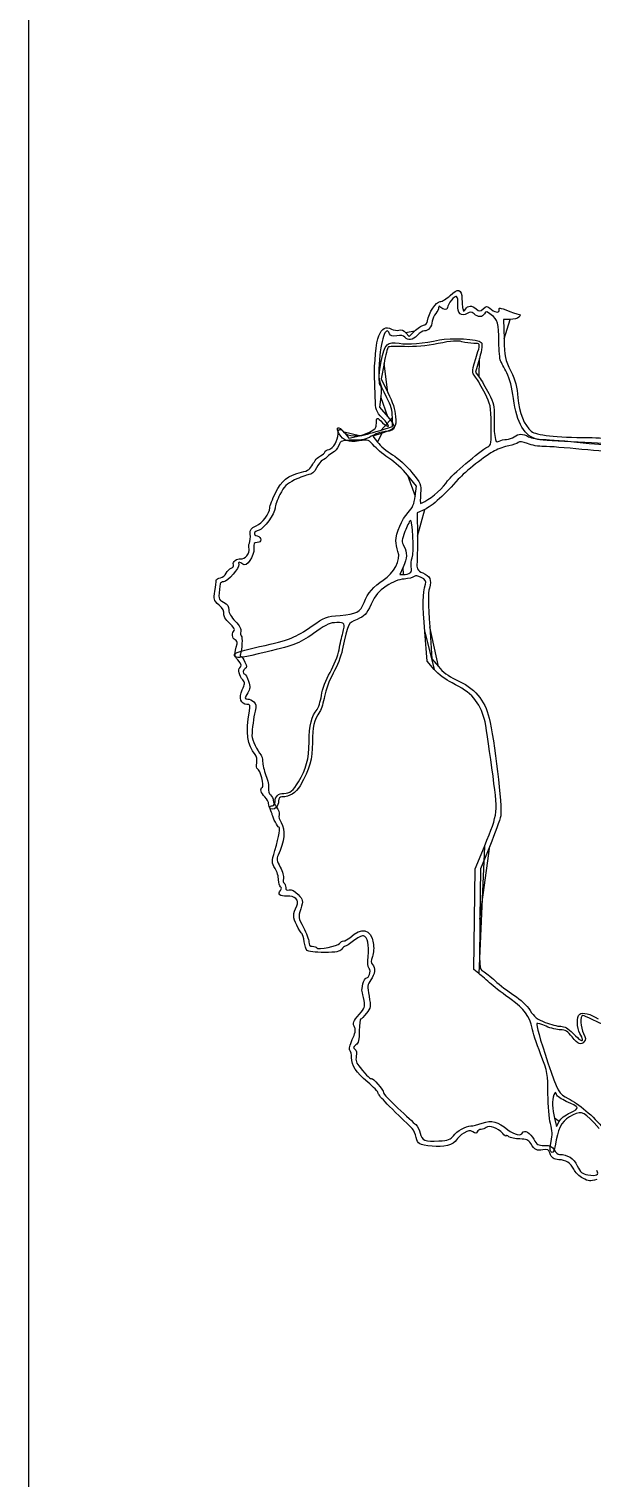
# Model space of a CAD drawing. Extents: x 0 to 210, y 0 to 297.
# Drawn here: x 0.1 to 41.9, y 63.7 to 171.1 of the extents above; entities that cross this region are included whole.
import ezdxf

# ---------------------------------------------------------------- set-up
doc = ezdxf.new("R2010")
doc.units = 0
doc.layers.get('0').update_dxf_attribs({"linetype": 'CONTINUOUS'})

msp = doc.modelspace()

# ---------------------------------------------------------------- linework, layer by layer
at = {"color": 7}
for points in [[(0.141111, 296.858883), (209.858887, 296.858883), (209.858887, 0.141106), (0.141111, 0.141106), (0.141111, 296.858883)], [(35.783853, 149.547431), (35.296795, 149.547431), (35.338097, 148.098732)], [(28.054535, 148.558325), (28.29751, 148.289829), (28.702206, 148.675617)], [(26.444299, 146.281221), (26.226754, 145.152751), (26.737366, 144.123451)], [(33.510029, 146.64848), (33.230397, 145.629202), (33.504061, 145.259059)], [(26.208116, 143.806989), (26.11844, 143.034332), (26.715812, 142.335098)], [(26.242419, 141.348758), (27.065544, 141.616675), (27.06528, 142.28957)], [(23.483291, 141.193813), (23.846575, 140.758664), (24.632935, 140.919746)], [(26.309362, 141.125843), (25.619033, 140.90065), (25.965095, 140.44693)], [(28.759018, 136.453092), (28.861905, 137.205428), (28.1942, 138.007849)], [(29.462165, 135.46724), (28.908408, 135.217537), (28.914348, 133.492716)], [(29.477731, 136.068673), (29.477724, 136.068673)], [(27.85929, 131.208224), (27.605221, 130.648499), (27.895107, 130.650475)], [(28.367443, 130.768043), (28.367443, 130.768083)], [(29.829186, 126.77111), (29.991837, 124.40831), (30.471265, 123.829686)], [(30.16844, 123.621732), (29.649589, 124.231529), (29.470273, 126.419353)], [(34.283397, 110.548215), (33.592982, 108.852132), (33.548442, 105.140237)], [(33.458162, 101.114409), (33.10231, 101.410312), (33.15408, 105.131255), (33.205849, 108.852198), (33.880635, 110.518622)], [(41.152765, 96.241869), (41.152762, 96.241908)], [(39.070285, 90.389113), (39.222037, 89.786455), (39.40928, 90.143822)], [(40.246807, 90.802467), (40.246807, 90.802467)]]:
    msp.add_lwpolyline(points, close=True, dxfattribs=at)
for points in [[(30.596436, 150.868249), (30.751354, 150.870356), (31.083144, 151.070803), (31.333747, 151.313697)], [(31.826772, 151.247531), (31.689828, 151.332162), (31.14824, 150.668829), (31.14824, 150.416453)], [(31.333747, 151.313697), (31.911854, 151.874028), (32.195724, 151.794573), (32.21831, 151.066115)], [(29.675194, 149.445495), (29.757877, 150.024303), (30.301752, 150.864259), (30.596436, 150.868249)], [(30.48974, 150.407642), (30.48974, 150.308314), (30.392835, 150.11997), (30.274398, 149.9891)], [(30.64778, 150.430202), (30.524861, 150.553118), (30.48974, 150.548113), (30.48974, 150.407642)], [(31.14824, 150.416453), (31.14824, 150.22425), (30.845412, 150.232573), (30.64778, 150.430202)], [(31.915476, 150.635983), (31.939063, 150.927606), (31.899146, 151.202806), (31.826772, 151.247531)], [(32.609099, 149.985794), (32.161334, 149.706156), (31.862896, 149.985913), (31.915476, 150.635983)], [(32.21831, 151.066115), (32.227358, 150.774097), (32.249589, 150.475915), (32.267698, 150.40348)], [(32.267698, 150.40348), (32.285806, 150.331045), (32.309832, 150.227332), (32.32109, 150.173005)], [(32.32109, 150.173005), (32.332351, 150.118679), (32.401964, 150.177878), (32.475797, 150.304705)], [(32.475797, 150.304705), (32.644614, 150.59455), (32.966019, 150.599555), (33.278002, 150.317217)], [(33.278002, 150.317217), (33.502505, 150.114043), (33.536718, 150.115426), (33.782246, 150.33763)], [(33.782246, 150.33763), (34.018047, 150.551024), (34.069795, 150.555264), (34.276121, 150.378062)], [(34.276121, 150.378062), (34.637787, 150.067448), (34.967545, 149.987322), (34.967545, 150.210066)], [(34.967545, 150.210066), (34.967545, 150.448047), (34.898421, 150.454171), (35.757744, 150.14008)], [(26.856237, 148.477356), (26.581286, 149.19387), (26.179757, 148.014128), (26.087318, 146.218177)], [(29.370301, 149.108212), (29.522335, 149.135237), (29.651244, 149.277828), (29.675194, 149.445495)], [(30.021904, 149.412715), (29.975494, 148.989932), (29.736064, 148.691764), (29.442973, 148.691764)], [(30.274398, 149.9891), (30.155959, 149.85823), (30.042337, 149.59886), (30.021904, 149.412715)], [(33.113798, 149.951908), (32.921322, 150.126094), (32.842261, 150.131401), (32.609099, 149.985794)], [(33.891881, 149.964683), (33.737589, 149.688982), (33.410276, 149.683609), (33.113798, 149.951908)], [(34.3923, 149.888455), (34.049269, 150.156872), (34.003352, 150.163879), (33.891881, 149.964683)], [(34.954408, 147.866862), (34.93836, 149.277723), (34.87317, 149.512175), (34.3923, 149.888455)], [(35.757744, 150.14008), (36.154091, 149.995211), (36.505881, 149.876681), (36.539499, 149.876681)], [(36.435767, 149.712056), (36.345096, 149.621512), (36.051734, 149.547431), (35.783853, 149.547431)], [(36.539499, 149.876681), (36.573118, 149.876681), (36.526434, 149.802599), (36.435767, 149.712056)], [(25.744986, 145.201335), (25.707826, 146.253248), (25.870184, 147.887038), (26.056002, 148.331064)], [(26.056002, 148.331064), (26.298371, 148.910201), (26.569193, 149.053477), (26.992894, 148.82673)], [(27.388971, 148.336056), (27.048201, 148.280755), (26.918477, 148.315168), (26.856237, 148.477356)], [(26.992894, 148.82673), (27.160464, 148.737042), (27.413214, 148.700377), (27.554562, 148.745234)], [(27.995413, 148.221213), (27.890267, 148.347909), (27.692626, 148.385338), (27.388971, 148.336056)], [(27.554562, 148.745234), (27.722721, 148.798612), (27.89555, 148.734039), (28.054535, 148.558325)], [(28.909342, 148.362514), (28.562106, 147.992898), (28.227792, 147.941206), (27.995413, 148.221213)], [(28.702206, 148.675617), (28.924788, 148.887799), (29.225431, 149.082465), (29.370301, 149.108212)], [(29.442973, 148.691764), (29.319599, 148.691764), (29.079465, 148.543601), (28.909342, 148.362514)], [(30.557549, 148.035095), (31.359894, 148.217052), (33.44479, 148.083297), (33.649419, 147.836729)], [(35.338097, 148.098732), (35.37627, 146.759753), (35.413649, 146.579522), (35.831642, 145.718982)], [(26.229313, 146.429581), (26.490113, 147.742787), (26.688133, 147.940442), (27.576792, 147.774553)], [(26.742232, 147.490068), (26.698019, 147.445857), (26.563949, 146.90187), (26.444299, 146.281221)], [(27.96828, 147.528907), (27.338168, 147.551756), (26.786447, 147.534306), (26.742232, 147.490068)], [(27.576792, 147.774553), (28.168596, 147.664083), (29.39373, 147.771129), (30.557549, 148.035095)], [(30.447328, 147.754653), (29.54507, 147.573777), (28.743509, 147.500789), (27.96828, 147.528907)], [(32.220882, 147.895717), (31.892727, 147.98983), (31.4414, 147.953942), (30.447328, 147.754653)], [(33.089944, 147.769483), (32.854052, 147.769483), (32.462974, 147.826285), (32.220882, 147.895717)], [(33.230955, 145.272137), (32.926983, 145.683278), (32.916598, 145.568765), (33.402502, 147.163558)], [(33.402502, 147.163558), (33.575729, 147.732119), (33.556452, 147.769483), (33.089944, 147.769483)], [(33.649419, 147.836729), (33.750459, 147.714985), (33.711496, 147.382825), (33.510029, 146.64848)], [(35.078023, 146.484013), (35.017255, 146.609799), (34.961628, 147.232081), (34.954408, 147.866862)], [(26.655204, 143.739901), (26.023741, 144.937883), (25.983516, 145.191919), (26.229313, 146.429581)], [(26.087318, 146.218177), (26.036587, 145.232574), (26.058618, 144.727466), (26.154931, 144.667938)], [(35.533474, 145.587203), (35.343745, 145.954672), (35.138791, 146.35824), (35.078023, 146.484013)], [(25.790554, 143.787932), (25.773169, 144.347999), (25.752663, 144.98403), (25.744986, 145.201335)], [(33.935268, 144.060485), (33.70374, 144.516101), (33.386798, 145.061338), (33.230955, 145.272137)], [(33.504061, 145.259059), (33.654576, 145.055478), (33.971355, 144.514718), (34.208015, 144.05739)], [(36.037491, 143.677555), (35.930095, 144.515864), (35.766404, 145.136065), (35.533474, 145.587203)], [(35.831642, 145.718982), (36.180966, 144.999808), (36.303203, 144.550237), (36.368773, 143.743483)], [(26.336527, 142.242882), (25.836925, 142.754523), (25.821259, 142.798853), (25.790554, 143.787932)], [(26.154931, 144.667938), (26.248488, 144.610121), (26.266843, 144.312993), (26.208116, 143.806989)], [(26.737366, 144.123451), (27.089182, 143.414247), (27.26487, 142.867218), (27.302293, 142.364467)], [(34.383573, 141.74399), (34.358111, 143.129828), (34.327305, 143.289), (33.935268, 144.060485)], [(34.208015, 144.05739), (34.584156, 143.330499), (34.633799, 143.118133), (34.602506, 142.369814)], [(27.06528, 142.28957), (27.065017, 142.787843), (26.958653, 143.164215), (26.655204, 143.739901)], [(37.850983, 140.646377), (36.862909, 140.869226), (36.270391, 141.859596), (36.037491, 143.677555)], [(36.368773, 143.743483), (36.460354, 142.616686), (36.822143, 141.706982), (37.356738, 141.259281)], [(23.122036, 141.080183), (22.823711, 141.611684), (23.069814, 141.689097), (23.483291, 141.193813)], [(25.358701, 141.187163), (25.790083, 141.407246), (25.880254, 141.521088), (25.880254, 141.845662)], [(25.880254, 141.845662), (25.880254, 142.324365), (25.910488, 142.327578), (26.343199, 141.894865)], [(27.302293, 142.364467), (27.365191, 141.519494), (27.311762, 141.452841), (26.309362, 141.125843)], [(26.768653, 141.633889), (26.813882, 141.679114), (26.619426, 141.953169), (26.336527, 142.242882)], [(26.343199, 141.894865), (26.531968, 141.7061), (26.723423, 141.588663), (26.768653, 141.633889)], [(26.715812, 142.335098), (27.404892, 141.528529), (27.371863, 141.321049), (26.541652, 141.241081)], [(34.129502, 140.108251), (34.394285, 140.247168), (34.409301, 140.343849), (34.383573, 141.74399)], [(34.602506, 142.369814), (34.582817, 141.898987), (34.601321, 141.261757), (34.643544, 140.953751)], [(22.377047, 139.918274), (22.683055, 139.995068), (23.015526, 140.575812), (23.038586, 141.073809)], [(23.038586, 141.073809), (23.055949, 141.448798), (23.243745, 141.510078), (23.454303, 141.209473)], [(24.144842, 140.592222), (23.300334, 140.592222), (23.258582, 140.576958), (23.091243, 140.207039)], [(24.597865, 140.546114), (23.79576, 140.415955), (23.41816, 140.552567), (23.122036, 141.080183)], [(23.454303, 141.209473), (23.72088, 140.828873), (24.635402, 140.818166), (25.358701, 141.187163)], [(25.502456, 140.889639), (25.130502, 140.658335), (24.828733, 140.592222), (24.144842, 140.592222)], [(25.748545, 140.139833), (25.288001, 140.657597), (25.286987, 140.657953), (24.597865, 140.546114)], [(24.632935, 140.919746), (25.065433, 141.008354), (25.789701, 141.201399), (26.242419, 141.348758)], [(26.541652, 141.241081), (26.233137, 141.211369), (25.7655, 141.053211), (25.502456, 140.889639)], [(34.643544, 140.953751), (34.711798, 140.456294), (34.747932, 140.408474), (34.967009, 140.525726)], [(34.967009, 140.525726), (35.102655, 140.598319), (35.354369, 140.657716), (35.526374, 140.657716)], [(35.526374, 140.657716), (35.698379, 140.657716), (35.954151, 140.74473), (36.094756, 140.851078)], [(36.094756, 140.851078), (36.42295, 141.099306), (36.68969, 141.10057), (37.158473, 140.856082)], [(37.158473, 140.856082), (37.365949, 140.747865), (37.861659, 140.656886), (38.260051, 140.653884)], [(37.356738, 141.259281), (37.702168, 140.96999), (39.189543, 140.806629), (41.57689, 140.79579)], [(40.821518, 140.4515), (39.44159, 140.501428), (38.104849, 140.589127), (37.850983, 140.646377)], [(38.260051, 140.653884), (38.658443, 140.650854), (39.976389, 140.542979), (41.188818, 140.414084)], [(41.188818, 140.414084), (43.724042, 140.144574), (43.711587, 140.142137), (44.915719, 141.144215)], [(41.57689, 140.79579), (42.350851, 140.792234), (43.129289, 140.734181), (43.306755, 140.666711)], [(21.728651, 139.438386), (21.911419, 139.534158), (22.060958, 139.663448), (22.060958, 139.725716)], [(22.060958, 139.725716), (22.060958, 139.787983), (22.203197, 139.874642), (22.377047, 139.918274)], [(22.656632, 139.68024), (22.513431, 139.602352), (22.335636, 139.471904), (22.261533, 139.390368)], [(23.091243, 140.207039), (22.995408, 139.9952), (22.799833, 139.75814), (22.656632, 139.68024)], [(26.867994, 139.215945), (26.505819, 139.439058), (26.002067, 139.854821), (25.748545, 140.139833)], [(25.965095, 140.44693), (26.155429, 140.197399), (26.65165, 139.783058), (27.067809, 139.52619)], [(27.067809, 139.52619), (27.503704, 139.257141), (28.115433, 138.700537), (28.510848, 138.213169)], [(31.158386, 137.579166), (31.419531, 138.001698), (33.51629, 139.786521), (34.129502, 140.108251)], [(34.632289, 139.813902), (33.999431, 139.48776), (32.428643, 138.251875), (31.947957, 137.701897)], [(35.69297, 140.18785), (35.403827, 140.133814), (34.926521, 139.965528), (34.632289, 139.813902)], [(36.381825, 140.420933), (36.292098, 140.346786), (35.982114, 140.2419), (35.69297, 140.18785)], [(37.075914, 140.343296), (36.706626, 140.49105), (36.495293, 140.51469), (36.381825, 140.420933)], [(38.295623, 140.132945), (37.916806, 140.131628), (37.367936, 140.226452), (37.075914, 140.343296)], [(41.101439, 139.916404), (39.937058, 140.036646), (38.674441, 140.13409), (38.295623, 140.132945)], [(43.500609, 140.225306), (43.407038, 140.299782), (42.201446, 140.40156), (40.821518, 140.4515)], [(43.675784, 139.783571), (43.424276, 139.736383), (42.26582, 139.796214), (41.101439, 139.916404)], [(20.340884, 138.225944), (20.820322, 138.344777), (20.987394, 138.464544), (21.168927, 138.819541)], [(21.431187, 138.543301), (21.278177, 138.236743), (21.098279, 138.076899), (20.87565, 138.049703)], [(21.168927, 138.819541), (21.294006, 139.064148), (21.545882, 139.342627), (21.728651, 139.438386)], [(21.892137, 139.119396), (21.763072, 139.051899), (21.555645, 138.792648), (21.431187, 138.543301)], [(22.261533, 139.390368), (22.187429, 139.308833), (22.0212, 139.186892), (21.892137, 139.119396)], [(28.1942, 138.007849), (27.826961, 138.449175), (27.230168, 138.992819), (26.867994, 139.215945)], [(18.409293, 136.702176), (18.873989, 137.633202), (19.297586, 137.967364), (20.340884, 138.225944)], [(19.822051, 137.654603), (19.203231, 137.35143), (19.045154, 137.194194), (18.737021, 136.575376)], [(20.87565, 138.049703), (20.694562, 138.027577), (20.220443, 137.849783), (19.822051, 137.654603)], [(28.510848, 138.213169), (29.177341, 137.391704), (29.195926, 137.346162), (29.152063, 136.64166)], [(31.947957, 137.701897), (31.036861, 136.659466), (29.960753, 135.692078), (29.462165, 135.46724)], [(29.477724, 136.068673), (30.017997, 136.354475), (30.880657, 137.129779), (31.158386, 137.579166)], [(17.981268, 135.602785), (17.982928, 135.739108), (18.175534, 136.233838), (18.409293, 136.702176)], [(18.737021, 136.575376), (18.538647, 136.176983), (18.375669, 135.724147), (18.374847, 135.569083)], [(28.223012, 135.240294), (28.561687, 135.600362), (28.678565, 135.864815), (28.759018, 136.453092)], [(29.152063, 136.64166), (29.127218, 136.242623), (29.125604, 135.916218), (29.148481, 135.91631)], [(16.960839, 134.249358), (17.428147, 134.444616), (17.976033, 135.171297), (17.981268, 135.602785)], [(18.374847, 135.569083), (18.372661, 135.156784), (17.54793, 134.026338), (17.187191, 133.941181)], [(27.328291, 133.137548), (27.327238, 133.719595), (27.768739, 134.757325), (28.223012, 135.240294)], [(29.148481, 135.91631), (29.171352, 135.916415), (29.319514, 135.984978), (29.477731, 136.068673)], [(16.538207, 133.63889), (16.514016, 134.005924), (16.569282, 134.085761), (16.960839, 134.249358)], [(28.37869, 134.645485), (28.318735, 134.583981), (28.146744, 134.219884), (27.996489, 133.8364)], [(28.530063, 131.881776), (28.700748, 132.256397), (28.559721, 134.831221), (28.37869, 134.645485)], [(16.467859, 132.986172), (16.521857, 133.112933), (16.553513, 133.406663), (16.538207, 133.63889)], [(17.187191, 133.941181), (16.785846, 133.846436), (16.707841, 133.599261), (17.050968, 133.509521)], [(17.050968, 133.509521), (17.407116, 133.416396), (17.403306, 133.019479), (17.046266, 133.019479)], [(27.477635, 132.368487), (27.395855, 132.603083), (27.32865, 132.949164), (27.328291, 133.137548)], [(27.996489, 133.8364), (27.746474, 133.198301), (27.740089, 133.106691), (27.92122, 132.756422)], [(28.914348, 133.492716), (28.917614, 132.544069), (28.908487, 131.679011), (28.894067, 131.570359)], [(15.831812, 131.807946), (16.126733, 131.748667), (16.55828, 132.26422), (16.449978, 132.546453)], [(16.810499, 132.581643), (16.858955, 132.019205), (16.242648, 131.146509), (15.981449, 131.40771)], [(16.449978, 132.546453), (16.405815, 132.661532), (16.413862, 132.859411), (16.467859, 132.986172)], [(17.046266, 133.019479), (16.816691, 133.019479), (16.778834, 132.949178), (16.810499, 132.581643)], [(26.376669, 130.233934), (27.219837, 130.774997), (27.705133, 131.715887), (27.477635, 132.368487)], [(27.92122, 132.756422), (28.181832, 132.252446), (28.167195, 131.886557), (27.85929, 131.208224)], [(15.684627, 131.391748), (15.772369, 131.16309), (14.845687, 130.122082), (14.554405, 130.122082)], [(14.750437, 130.748473), (14.822224, 130.91211), (14.989488, 131.080449), (15.122137, 131.122553)], [(15.122137, 131.122553), (15.254783, 131.164644), (15.332918, 131.278301), (15.295767, 131.375114)], [(15.295767, 131.375114), (15.207083, 131.606221), (15.531636, 131.86829), (15.831812, 131.807946)], [(15.981449, 131.40771), (15.764878, 131.624277), (15.598823, 131.615348), (15.684627, 131.391748)], [(28.367443, 130.768083), (28.486743, 130.843639), (28.520718, 130.999861), (28.465603, 131.219471)], [(28.465603, 131.219471), (28.419243, 131.40418), (28.44825, 131.702217), (28.530063, 131.881776)], [(28.894067, 131.570359), (28.834131, 131.118734), (28.930419, 130.935091), (29.309478, 130.778079)], [(13.9074, 129.422413), (13.96469, 129.770799), (14.015096, 130.125809), (14.019415, 130.211308)], [(14.019415, 130.211308), (14.023735, 130.296821), (14.160612, 130.385719), (14.32359, 130.408858)], [(14.312954, 129.957457), (14.159227, 128.786171), (14.154086, 128.814368), (14.559657, 128.604636)], [(14.554405, 130.122082), (14.43349, 130.122082), (14.324837, 130.048001), (14.312954, 129.957457)], [(14.32359, 130.408858), (14.486569, 130.432011), (14.678649, 130.584836), (14.750437, 130.748473)], [(24.96736, 128.583775), (25.233103, 129.258684), (25.6893, 129.792845), (26.376669, 130.233934)], [(27.941803, 130.319579), (27.51817, 130.285047), (27.112934, 130.124123), (26.61149, 129.791291)], [(27.895107, 130.650475), (28.054544, 130.651792), (28.267096, 130.704485), (28.367443, 130.768043)], [(28.683918, 130.502115), (28.610819, 130.429022), (28.276868, 130.34688), (27.941803, 130.319579)], [(29.205084, 130.43425), (28.943893, 130.569321), (28.773326, 130.591526), (28.683918, 130.502115)], [(29.512959, 129.947132), (29.576068, 130.17193), (29.509904, 130.276618), (29.205084, 130.43425)], [(29.470273, 126.419353), (29.303261, 128.457027), (29.312659, 129.233621), (29.512959, 129.947132)], [(29.309478, 130.778079), (29.857479, 130.551081), (29.982436, 130.268216), (29.809314, 129.646579)], [(14.228531, 128.387818), (13.824151, 128.769234), (13.808359, 128.820123), (13.9074, 129.422413)], [(26.61149, 129.791291), (26.016678, 129.396468), (25.819162, 129.161911), (25.483733, 128.451969)], [(29.809314, 129.646579), (29.705209, 129.272776), (29.710592, 128.493916), (29.829186, 126.77111)], [(14.589769, 127.741712), (14.631556, 127.901503), (14.505967, 128.126131), (14.228531, 128.387818)], [(15.006989, 127.042847), (14.686181, 127.345414), (14.54707, 127.57843), (14.589769, 127.741712)], [(14.559657, 128.604636), (14.84812, 128.455473), (14.949159, 128.309154), (14.949159, 128.040592)], [(14.949159, 128.040592), (14.949159, 127.802123), (15.112233, 127.510065), (15.425397, 127.187637)], [(23.198916, 127.620904), (24.403011, 127.716531), (24.686712, 127.871002), (24.96736, 128.583775)], [(25.483733, 128.451969), (25.119257, 127.680551), (25.011581, 127.563614), (24.445473, 127.324447)], [(15.350415, 126.50376), (15.431086, 126.553608), (15.288637, 126.777221), (15.006989, 127.042847)], [(15.425397, 127.187637), (15.755061, 126.848234), (15.880468, 126.616389), (15.83286, 126.434341)], [(17.228392, 125.31293), (19.528573, 125.840941), (19.898417, 125.984652), (21.059982, 126.80177)], [(21.059982, 126.80177), (22.068309, 127.511092), (22.134209, 127.536339), (23.198916, 127.620904)], [(22.937652, 127.092629), (22.466555, 127.092629), (22.205202, 126.980013), (21.456029, 126.454214)], [(23.386983, 126.317708), (23.57733, 127.056715), (23.556503, 127.092629), (22.937652, 127.092629)], [(24.445473, 127.324447), (23.756572, 127.033391), (23.787868, 127.098714), (23.356329, 125.051282)], [(15.414039, 125.821726), (15.185346, 125.909478), (15.141928, 126.374904), (15.350415, 126.50376)], [(15.55798, 125.529537), (15.589624, 125.647711), (15.52485, 125.7792), (15.414039, 125.821726)], [(15.83286, 126.434341), (15.795035, 126.289695), (15.812663, 126.141322), (15.872034, 126.104631)], [(15.872034, 126.104631), (15.974245, 126.041467), (15.927818, 125.109138), (15.804842, 124.755313)], [(21.456029, 126.454214), (20.159421, 125.544195), (19.985996, 125.473182), (17.68376, 124.909612)], [(23.112335, 125.076147), (23.195927, 125.497086), (23.319519, 126.055783), (23.386983, 126.317708)], [(15.445962, 124.56764), (15.202069, 124.811535), (15.39428, 124.891912), (17.228392, 125.31293)], [(15.609641, 124.324628), (15.358953, 124.613669), (15.352576, 124.762385), (15.55798, 125.529537)], [(17.68376, 124.909612), (16.020924, 124.502554), (15.578636, 124.434966), (15.445962, 124.56764)], [(15.804842, 124.755313), (15.773373, 124.664769), (15.797836, 124.590688), (15.859213, 124.590688)], [(15.859213, 124.590688), (15.920588, 124.590688), (16.048968, 124.401975), (16.144503, 124.171342)], [(22.449726, 123.409709), (22.73057, 123.905322), (23.028744, 124.655221), (23.112335, 125.076147)], [(23.356329, 125.051282), (23.264725, 124.616672), (22.960707, 123.846228), (22.680736, 123.339183)], [(15.975625, 122.845585), (15.722746, 123.137907), (15.595924, 123.64561), (15.751728, 123.741895)], [(15.751728, 123.741895), (15.931681, 123.853116), (15.897695, 123.992494), (15.609641, 124.324628)], [(16.160481, 123.699409), (15.973358, 123.637036), (15.946636, 123.273689), (16.129172, 123.273689)], [(16.144503, 124.171342), (16.277251, 123.850851), (16.281019, 123.739591), (16.160481, 123.699409)], [(21.806959, 121.688062), (21.891681, 122.21415), (22.122344, 122.831968), (22.449726, 123.409709)], [(31.500082, 122.620879), (30.984973, 122.868712), (30.497263, 123.235272), (30.16844, 123.621732)], [(30.471265, 123.829686), (30.782206, 123.454408), (31.228393, 123.123683), (31.740892, 122.888612)], [(15.944078, 122.103891), (16.15056, 122.561785), (16.153867, 122.639541), (15.975625, 122.845585)], [(16.129172, 123.273689), (16.198699, 123.273689), (16.325805, 123.039316), (16.41163, 122.752856)], [(16.41163, 122.752856), (16.543688, 122.312082), (16.534378, 122.181212), (16.351066, 121.901442)], [(22.680736, 123.339183), (22.381752, 122.797713), (22.115796, 122.091209), (22.036234, 121.627085)], [(33.893446, 119.914249), (33.553465, 121.203775), (32.892969, 121.950724), (31.500082, 122.620879)], [(31.740892, 122.888612), (33.164166, 122.235762), (33.894651, 121.395148), (34.241672, 120.010838)], [(16.288029, 121.034409), (15.826362, 121.034409), (15.6746, 121.506303), (15.944078, 122.103891)], [(16.351066, 121.901442), (16.080103, 121.487905), (16.080532, 121.429891), (16.354569, 121.429891)], [(16.354569, 121.429891), (16.475627, 121.429891), (16.67615, 121.338057), (16.800177, 121.225809)], [(21.485898, 120.654666), (21.589803, 120.771747), (21.73428, 121.236779), (21.806959, 121.688062)], [(22.036234, 121.627085), (21.961731, 121.192476), (21.803679, 120.688724), (21.68501, 120.507636)], [(16.9007, 117.317457), (16.313334, 118.018838), (16.195269, 118.918954), (16.477937, 120.540535)], [(16.477937, 120.540535), (16.554806, 120.981506), (16.534465, 121.034409), (16.288029, 121.034409)], [(16.900556, 120.534384), (16.776382, 120.050743), (16.673403, 119.258898), (16.662635, 118.704902)], [(16.800177, 121.225809), (16.985093, 121.058471), (17.00316, 120.934028), (16.900556, 120.534384)], [(20.887547, 118.25246), (20.900638, 119.473265), (21.081354, 120.198813), (21.485898, 120.654666)], [(21.68501, 120.507636), (21.242638, 119.832595), (21.139036, 119.399105), (21.13844, 118.220694)], [(34.439114, 116.32635), (34.215277, 118.010356), (33.969726, 119.624918), (33.893446, 119.914249)], [(34.241672, 120.010838), (34.610263, 118.540475), (35.221268, 113.345652), (35.092844, 112.774075)], [(16.662635, 118.704902), (16.657367, 118.433956), (17.067926, 117.565079), (17.332175, 117.28793)], [(20.111643, 115.305491), (20.692751, 116.267611), (20.873637, 116.954637), (20.887547, 118.25246)], [(21.13844, 118.220694), (21.137781, 116.958101), (20.944231, 116.277647), (20.226427, 115.014672)], [(17.012834, 116.701154), (17.062338, 116.948658), (17.021474, 117.173246), (16.9007, 117.317457)], [(17.332175, 117.28793), (17.397784, 117.219117), (17.451463, 116.997505), (17.451463, 116.795465)], [(17.081554, 116.26287), (16.993252, 116.292305), (16.965923, 116.466597), (17.012834, 116.701154)], [(17.432159, 114.898433), (17.580793, 114.990294), (17.269928, 116.200076), (17.081554, 116.26287)], [(17.451463, 116.795465), (17.451463, 116.593424), (17.562619, 116.135582), (17.698478, 115.77803)], [(33.880635, 110.518622), (34.932272, 113.115717), (34.904398, 112.825846), (34.439114, 116.32635)], [(17.616087, 114.180471), (17.30794, 114.511789), (17.239408, 114.779311), (17.432159, 114.898433)], [(17.698478, 115.77803), (17.834336, 115.420478), (17.918467, 114.986567), (17.885437, 114.81379)], [(20.226427, 115.014672), (19.920021, 114.475558), (19.449768, 114.186042), (18.880499, 114.186042)], [(19.03302, 114.449442), (19.467296, 114.449442), (19.711805, 114.643502), (20.111643, 115.305491)], [(17.881009, 113.765103), (17.89828, 113.81831), (17.779066, 114.005232), (17.616087, 114.180471)], [(17.885437, 114.81379), (17.849557, 114.626091), (17.909167, 114.430095), (18.033523, 114.326882)], [(18.001674, 113.301612), (17.918037, 113.503323), (17.863738, 113.711896), (17.881009, 113.765103)], [(18.033523, 114.326882), (18.147999, 114.231874), (18.241663, 114.051946), (18.241663, 113.927028)], [(18.175802, 113.527543), (18.294141, 113.527543), (18.373352, 113.648997), (18.373352, 113.830453)], [(18.241663, 113.927028), (18.241663, 113.802111), (18.354108, 113.570253), (18.491541, 113.411792)], [(18.373352, 113.830453), (18.373352, 114.22845), (18.60887, 114.449442), (19.03302, 114.449442)], [(18.636752, 113.883133), (18.636752, 113.716532), (18.565634, 113.509105), (18.478712, 113.422183)], [(18.880499, 114.186042), (18.713954, 114.186042), (18.636752, 114.090099), (18.636752, 113.883133)], [(17.978252, 113.395843), (17.978252, 113.468278), (18.06715, 113.527543), (18.175802, 113.527543)], [(18.478712, 113.422183), (18.286933, 113.230402), (17.978252, 113.214163), (17.978252, 113.395843)], [(18.1663, 112.869017), (18.159386, 112.905235), (18.08531, 113.0999), (18.001674, 113.301612)], [(18.649446, 111.947118), (18.558691, 111.947118), (18.218227, 112.596767), (18.1663, 112.869017)], [(18.491541, 113.411792), (18.634554, 113.246891), (18.712496, 113.013084), (18.673791, 112.865066)], [(18.673791, 112.865066), (18.636595, 112.722844), (18.701946, 112.460287), (18.819013, 112.281623)], [(35.092844, 112.774075), (35.027376, 112.482702), (34.663125, 111.481072), (34.283397, 110.548215)], [(18.361051, 110.208377), (18.691048, 111.351321), (18.789869, 111.947118), (18.649446, 111.947118)], [(18.819013, 112.281623), (19.155138, 111.768625), (19.07014, 110.836915), (18.598406, 109.863429)], [(18.370981, 108.891378), (18.107497, 109.323538), (18.107449, 109.330031), (18.361051, 110.208377)], [(18.598406, 109.863429), (18.476185, 109.61121), (18.504163, 109.455317), (18.757294, 108.978168)], [(18.636264, 108.036817), (18.636001, 108.267964), (18.516616, 108.652514), (18.370981, 108.891378)], [(18.757294, 108.978168), (18.928258, 108.655899), (19.033558, 108.28062), (18.994707, 108.132049)], [(18.774852, 107.531221), (18.6989, 107.578159), (18.636536, 107.805684), (18.636264, 108.036817)], [(18.763513, 107.26582), (18.866237, 107.389591), (18.869782, 107.472549), (18.774852, 107.531221)], [(18.994707, 108.132049), (18.956308, 107.985204), (18.978591, 107.831879), (19.044226, 107.791316)], [(19.044226, 107.791316), (19.109861, 107.750752), (19.163562, 107.608082), (19.163562, 107.474261)], [(19.163562, 107.474261), (19.163562, 107.296137), (19.23383, 107.249344), (19.425886, 107.299561)], [(19.425886, 107.299561), (19.606233, 107.346723), (19.809352, 107.238479), (20.075861, 106.953178)], [(19.240536, 106.834371), (18.740841, 106.800709), (18.533299, 106.98842), (18.763513, 107.26582)], [(19.986366, 106.123284), (20.193833, 106.544816), (19.847271, 106.875224), (19.240536, 106.834371)], [(20.075861, 106.953178), (20.463077, 106.538665), (20.463297, 106.53748), (20.271761, 105.892506)], [(19.974842, 104.683804), (19.681524, 105.255448), (19.683546, 105.508022), (19.986366, 106.123284)], [(20.271761, 105.892506), (20.083251, 105.257726), (20.086733, 105.234389), (20.477836, 104.511488)], [(20.369922, 104.040279), (20.314287, 104.079157), (20.136501, 104.368752), (19.974842, 104.683804)], [(20.477836, 104.511488), (20.696639, 104.107064), (20.87566, 103.629349), (20.87566, 103.449895)], [(23.912487, 103.761049), (24.771843, 104.561653), (25.47005, 104.411172), (25.644772, 103.387693)], [(33.548442, 105.140237), (33.503908, 101.42871), (33.503932, 101.428328), (33.793774, 101.273212)], [(20.534057, 103.461827), (20.499419, 103.741097), (20.425559, 104.001401), (20.369922, 104.040279)], [(20.742944, 102.808174), (20.662694, 102.888406), (20.568695, 103.182558), (20.534057, 103.461827)], [(20.87566, 103.449895), (20.87566, 103.214719), (20.947039, 103.123609), (21.131287, 103.123609)], [(21.131287, 103.123609), (21.271882, 103.123609), (21.418181, 103.073023), (21.456393, 103.01119)], [(21.456393, 103.01119), (21.559391, 102.844537), (23.031553, 103.127994), (23.154027, 103.338069)], [(23.154027, 103.338069), (23.211953, 103.437423), (23.347777, 103.518708), (23.455858, 103.518708)], [(23.571064, 103.123227), (23.517038, 103.123227), (23.399589, 103.023056), (23.310066, 102.900628)], [(23.455858, 103.518708), (23.56394, 103.518708), (23.769424, 103.627756), (23.912487, 103.761049)], [(24.180687, 103.528257), (23.899421, 103.305486), (23.62509, 103.123227), (23.571064, 103.123227)], [(24.914517, 103.890431), (24.792179, 103.914005), (24.461954, 103.751027), (24.180687, 103.528257)], [(25.267033, 102.368415), (25.364582, 103.198401), (25.217837, 103.831996), (24.914517, 103.890431)], [(25.644772, 103.387693), (25.70802, 103.017208), (25.687366, 102.643839), (25.588498, 102.37043)], [(22.018075, 102.670153), (21.357006, 102.665543), (20.828361, 102.722767), (20.742944, 102.808174)], [(23.310066, 102.900628), (23.180043, 102.722806), (22.92012, 102.676448), (22.018075, 102.670153)], [(25.3447, 101.487514), (25.239967, 101.613709), (25.21355, 101.913353), (25.267033, 102.368415)], [(25.588498, 102.37043), (25.467536, 102.035913), (25.467971, 101.902817), (25.590434, 101.780362)], [(25.095876, 100.752629), (25.33287, 100.752629), (25.513023, 101.284697), (25.3447, 101.487514)], [(25.590434, 101.780362), (25.83148, 101.539312), (25.779723, 101.0479), (25.46903, 100.627659)], [(34.39065, 100.307971), (34.073499, 100.588768), (33.65388, 100.951667), (33.458162, 101.114409)], [(33.793774, 101.273212), (33.953203, 101.187897), (34.34926, 100.872871), (34.673902, 100.573162)], [(24.819127, 99.76488), (24.750644, 99.976311), (24.968156, 100.752629), (25.095876, 100.752629)], [(25.46903, 100.627659), (25.211223, 100.278957), (25.200801, 100.185424), (25.334916, 99.424041)], [(35.852674, 99.188522), (35.365711, 99.523421), (34.7078, 100.027173), (34.39065, 100.307971)], [(34.673902, 100.573162), (34.998542, 100.273452), (35.62709, 99.790759), (36.070672, 99.500506)], [(24.616969, 98.087867), (25.026909, 98.541625), (25.056955, 98.630075), (24.963789, 99.108922)], [(24.963789, 99.108922), (24.907687, 99.397266), (24.842589, 99.692445), (24.819127, 99.76488)], [(25.334916, 99.424041), (25.474148, 98.633604), (25.466147, 98.579897), (25.146794, 98.16121)], [(37.412057, 97.065059), (37.273387, 97.883416), (36.786693, 98.546156), (35.852674, 99.188522)], [(36.070672, 99.500506), (36.560686, 99.179869), (37.029307, 98.736436), (37.264822, 98.370521)], [(24.284905, 97.089305), (24.100104, 97.440377), (24.139769, 97.559658), (24.616969, 98.087867)], [(24.712952, 97.723914), (24.657784, 97.723914), (24.612648, 97.338534), (24.612648, 96.867509)], [(25.146794, 98.16121), (24.963348, 97.9207), (24.768118, 97.723914), (24.712952, 97.723914)], [(37.264822, 98.370521), (37.576018, 97.887011), (37.797787, 97.711903), (38.389466, 97.482469)], [(40.95988, 96.669933), (40.719894, 97.08974), (40.708727, 97.91019), (40.940383, 98.102446)], [(40.940383, 98.102446), (41.135045, 98.264002), (41.762885, 98.104685), (42.303431, 97.756615)], [(41.163792, 97.986932), (40.954027, 97.986932), (40.998921, 97.103792), (41.231555, 96.653931)], [(41.855217, 97.711995), (41.550866, 97.863213), (41.239725, 97.986932), (41.163792, 97.986932)], [(44.186527, 97.140668), (43.687139, 96.958948), (43.062957, 97.111918), (41.855217, 97.711995)], [(24.096301, 96.208983), (24.305285, 96.659647), (24.364813, 96.937494), (24.284905, 97.089305)], [(24.612648, 96.867509), (24.612648, 96.175123), (24.563783, 95.973833), (24.357479, 95.816412)], [(38.039724, 95.155411), (37.737466, 95.952195), (37.455016, 96.811537), (37.412057, 97.065059)], [(37.770219, 97.409322), (37.693738, 97.332831), (37.993322, 96.266062), (38.588121, 94.496885)], [(38.449861, 97.200038), (38.107647, 97.346739), (37.801808, 97.440904), (37.770219, 97.409322)], [(38.389466, 97.482469), (38.794821, 97.325298), (39.309075, 97.196693), (39.532252, 97.196693)], [(39.515894, 96.933333), (39.271791, 96.933333), (38.792075, 97.053351), (38.449861, 97.200038)], [(40.383066, 96.406533), (40.040212, 96.833175), (39.875332, 96.933333), (39.515894, 96.933333)], [(39.532252, 97.196693), (39.83267, 97.196693), (40.07069, 97.059936), (40.448956, 96.670012)], [(40.448956, 96.670012), (40.938171, 96.165707), (41.16282, 96.029055), (41.152765, 96.241869)], [(41.152762, 96.241908), (41.150194, 96.296235), (41.063399, 96.488846), (40.95988, 96.669933)], [(41.231555, 96.653931), (41.392045, 96.343581), (41.402996, 96.214489), (41.281278, 96.067828)], [(23.913694, 95.425369), (23.837505, 95.503019), (23.90678, 95.800279), (24.096301, 96.208983)], [(24.357479, 95.816412), (24.147396, 95.656121), (24.134778, 95.600359), (24.286064, 95.500846)], [(24.286064, 95.500846), (24.410406, 95.419061), (24.44373, 95.249537), (24.389132, 94.976549)], [(41.281278, 96.067828), (41.033074, 95.76875), (40.835824, 95.843134), (40.383066, 96.406533)], [(24.036447, 94.876312), (24.036447, 95.109487), (23.981208, 95.356556), (23.913694, 95.425369)], [(25.240711, 93.061436), (24.350594, 93.806146), (24.036447, 94.27958), (24.036447, 94.876312)], [(24.389132, 94.976549), (24.325479, 94.658283), (24.383996, 94.482451), (24.666329, 94.143587)], [(38.590507, 92.192164), (38.589322, 93.648949), (38.568321, 93.761974), (38.039724, 95.155411)], [(38.588121, 94.496885), (39.294988, 92.394376), (39.422226, 92.168998), (40.080887, 91.85276)], [(24.666329, 94.143587), (25.193833, 93.510479), (25.455838, 93.260697), (25.522508, 93.327364)], [(25.522508, 93.327364), (25.608806, 93.413667), (26.406872, 92.475845), (26.40809, 92.286711)], [(26.011945, 92.245147), (26.011945, 92.33922), (25.664889, 92.706544), (25.240711, 93.061436)], [(26.40809, 92.286711), (26.408617, 92.198683), (26.889703, 91.682182), (27.477085, 91.13892)], [(39.223196, 92.142868), (39.143221, 92.351283), (39.127506, 92.349071), (39.036459, 92.11666)], [(28.534288, 89.618472), (26.541498, 91.550285), (26.011945, 92.101752), (26.011945, 92.245147)], [(38.7786, 89.991775), (38.668319, 90.396528), (38.591232, 91.298343), (38.590507, 92.192164)], [(39.036459, 92.11666), (38.887255, 91.735784), (38.900414, 91.063733), (39.070285, 90.389113)], [(39.937651, 91.641843), (39.592729, 91.792244), (39.271224, 92.017701), (39.223196, 92.142868)], [(40.246807, 90.802467), (40.977084, 91.140817), (40.956116, 91.197737), (39.937651, 91.641843)], [(40.080887, 91.85276), (40.869718, 91.474017), (41.938788, 90.56247), (42.743887, 89.582136)], [(27.477085, 91.13892), (28.064465, 90.595658), (28.658502, 90.045601), (28.797168, 89.916574)], [(33.726068, 90.029533), (34.434173, 90.269951), (34.846076, 90.162326), (35.623131, 89.533868)], [(40.451021, 90.633272), (39.719764, 90.309804), (39.396788, 89.828441), (39.210043, 88.783745)], [(39.40928, 90.143822), (39.519165, 90.353541), (39.865188, 90.62566), (40.246807, 90.802467)], [(42.379395, 89.640202), (41.293178, 90.869778), (41.151099, 90.942951), (40.451021, 90.633272)], [(28.835188, 88.963475), (28.789371, 89.2077), (28.653965, 89.502444), (28.534288, 89.618472)], [(28.797168, 89.916574), (28.935833, 89.787561), (29.084896, 89.503945), (29.128419, 89.286325)], [(29.128419, 89.286325), (29.234901, 88.753928), (29.501401, 88.640929), (30.499127, 88.705199)], [(30.499127, 88.705199), (31.211715, 88.751096), (31.379614, 88.810295), (31.580909, 89.086628)], [(31.580909, 89.086628), (31.843366, 89.446919), (32.50385, 89.821922), (32.875984, 89.821922)], [(32.360039, 89.291645), (32.137404, 89.156245), (31.891194, 88.925783), (31.812905, 88.779504)], [(33.02734, 89.383374), (32.814928, 89.508331), (32.687578, 89.490828), (32.360039, 89.291645)], [(32.875984, 89.821922), (33.007194, 89.821922), (33.389732, 89.915349), (33.726068, 90.029533)], [(33.34947, 89.393515), (33.30316, 89.265635), (33.23125, 89.263369), (33.02734, 89.383374)], [(33.635172, 89.55814), (33.510826, 89.55814), (33.382259, 89.484059), (33.34947, 89.393515)], [(34.009319, 89.706197), (33.927885, 89.624767), (33.759519, 89.55814), (33.635172, 89.55814)], [(35.235286, 89.265621), (34.906979, 89.659312), (34.212137, 89.909015), (34.009319, 89.706197)], [(35.489954, 89.080385), (35.487544, 89.017196), (35.372944, 89.100549), (35.235286, 89.265621)], [(35.698902, 89.025519), (35.586391, 89.118895), (35.492364, 89.143588), (35.489954, 89.080385)], [(35.623131, 89.533868), (36.092515, 89.154243), (36.618838, 89.046842), (36.707424, 89.312599)], [(36.707424, 89.312599), (36.798023, 89.584401), (37.294118, 89.299824), (37.546397, 88.831407)], [(38.819604, 88.674776), (38.934301, 89.171087), (38.92554, 89.452477), (38.7786, 89.991775)], [(30.007833, 88.310521), (29.031555, 88.422387), (28.92563, 88.481375), (28.835188, 88.963475)], [(31.812905, 88.779504), (31.626811, 88.431777), (30.807446, 88.218897), (30.007833, 88.310521)], [(36.500449, 88.855745), (36.17211, 88.855745), (35.811415, 88.932144), (35.698902, 89.025519)], [(37.313512, 88.515512), (37.133127, 88.799535), (36.998796, 88.855745), (36.500449, 88.855745)], [(38.216944, 88.044856), (37.747694, 87.963215), (37.623052, 88.028156), (37.313512, 88.515512)], [(37.546397, 88.831407), (37.766437, 88.422821), (37.851643, 88.373223), (38.333591, 88.373223)], [(38.728569, 87.817173), (38.649542, 88.070353), (38.56913, 88.106136), (38.216944, 88.044856)], [(38.333591, 88.373223), (38.775278, 88.373223), (38.906237, 88.313063), (39.050246, 88.043973)], [(38.793943, 87.920702), (38.72141, 87.994876), (38.731588, 88.293913), (38.819604, 88.674776)], [(39.210043, 88.783745), (39.047439, 87.874094), (38.978776, 87.731687), (38.793943, 87.920702)], [(39.050246, 88.043973), (39.147162, 87.862886), (39.326127, 87.714724), (39.447948, 87.714724)], [(39.40621, 87.321257), (39.020422, 87.323891), (38.841706, 87.454735), (38.728569, 87.817173)], [(40.498931, 86.619428), (40.291028, 87.061058), (39.891161, 87.317886), (39.40621, 87.321257)], [(39.447948, 87.714724), (40.03442, 87.714724), (40.492322, 87.416463), (40.762407, 86.858543)], [(41.174648, 85.943769), (40.911656, 86.084582), (40.607583, 86.388624), (40.498931, 86.619428)], [(40.762407, 86.858543), (41.001048, 86.365577), (41.110035, 86.274941), (41.554402, 86.199859)], [(42.207368, 85.853883), (41.714815, 85.706314), (41.599358, 85.716362), (41.174648, 85.943769)], [(41.554402, 86.199859), (42.18279, 86.093696), (42.391006, 86.193142), (42.217815, 86.516768)]]:
    msp.add_open_spline(points, degree=3, dxfattribs=at)

doc.saveas('drawing.dxf')
